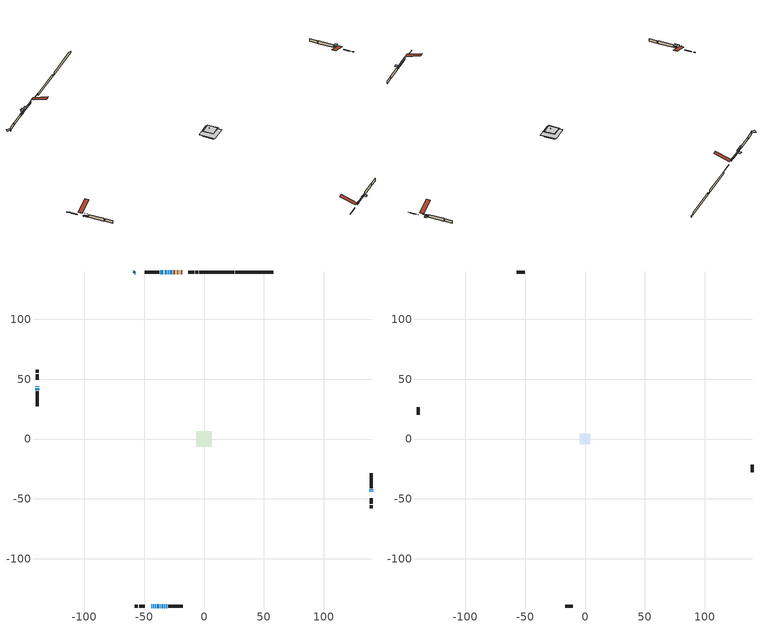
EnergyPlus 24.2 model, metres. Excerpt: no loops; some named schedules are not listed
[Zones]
conditioned space
 floor outside (Floor1 construction): -1.37,-1.37 -1.37,1.37 1.37,1.37 1.37,-1.37 z0.81
 floor adiabatic (AdiabaticFloorConstruction): -6.46,-6.46 -6.46,6.46 6.46,6.46 6.46,-6.46 z0.81
 floor foundation (Slab1 construction): -4.39,-4.39 -4.39,4.39 4.39,4.39 4.39,-4.39 z-1.54
 floor foundation (Slab1 construction 1): -4.22,-4.22 -4.22,4.22 4.22,4.22 4.22,-4.22 z-1.35
 wall outside (RimJoist1 construction): -4.8,139.49 -7.4,139.49 / -57.78,-139.49 -55.17,-139.49 / -139.49,57.78 -139.49,55.17 / 139.49,-57.78 139.49,-55.17 z0.81:1.11
 wall outside (RimJoist2 construction): -8.33,139.49 -13.14,139.49 / -54.25,-139.49 -49.43,-139.49 / -139.49,54.25 -139.49,49.43 / 139.49,-54.25 139.49,-49.43 z0.81:1.11
 wall outside (AdiabaticWallConstruction 1): -18.32,139.49 -19.6,139.49 / -20.52,139.49 -21.2,139.49 / -22.12,139.49 -22.91,139.49 / -23.83,139.49 -25.55,139.49 z0.81:2.84
 wall outside (AdiabaticWallConstruction): -44.26,-139.49 -43.72,-139.49 / -33.07,-139.49 -32.53,-139.49 z0.81:1.73; -26.48,139.49 -28.41,139.49 / -39.49,-139.49 -37.56,-139.49 z0.81:1.57; 139.49,-44.26 139.49,-43.73 z0.81:1.33; -29.34,139.49 -30.38,139.49 z0.81:1.52; -57.78,139.49 -58.52,138.75 z0.81:1.63; -42.8,-139.49 -42.16,-139.49 z0.81:1.45; -41.23,-139.49 -40.42,-139.49 / 139.49,-42.81 139.49,-42.02 / -31.61,-139.49 -30.79,-139.49 / -139.49,42.52 -139.49,40.64 z0.81:1.7; -36.63,-139.49 -36.17,-139.49 z0.81:2.03; -35.24,-139.49 -34,-139.49 z0.81:2.05; -139.49,44.26 -139.49,43.44 / -31.31,139.49 -32.94,139.49 z0.81:1.5; -33.87,139.49 -36.36,139.49 z0.81:1.83
 wall outside (Wall1 construction): -37.28,139.49 -49.58,139.49 / -29.86,-139.49 -17.56,-139.49 / -139.49,39.71 -139.49,27.41 / 139.49,-41.09 139.49,-28.8 z0.81:3.25
 wall foundation (FoundationWall1 construction): 26.23,139.49,-1.54 26.23,139.49,0.69 54.62,139.49,0.69 54.62,139.49,-0.17 57.78,139.49,-0.17 57.78,139.49,-1.54
 wall foundation (FoundationWall2 construction): -3.87,139.49,-1.35 -3.87,139.49,0.81 22.38,139.49,0.81 22.38,139.49,-0.77 25.3,139.49,-0.77 25.3,139.49,-1.35
 window (WindowConstruction 11): -44.26,-139.49 -43.72,-139.49 z0.81:1.72
 window (WindowConstruction 4): -26.48,139.49 -28.41,139.49 z0.81:1.57
 window (WindowConstruction 5): 139.49,-44.26 139.49,-43.74 z0.81:1.33
 window (WindowConstruction 6): -29.34,139.49 -30.38,139.49 z0.81:1.52
 window (WindowConstruction 7): -57.78,139.49 -58.51,138.75 z0.81:1.62
 window (WindowConstruction 8): -42.8,-139.49 -42.16,-139.49 z0.81:1.44
 window (WindowConstruction 9): -41.23,-139.49 -40.42,-139.49 z0.81:1.7
 window (WindowConstruction 10): -39.49,-139.49 -37.56,-139.49 z0.81:1.57
 window (WindowConstruction 14): -36.63,-139.49 -36.17,-139.49 z0.81:2.03
 window (WindowConstruction 12): -35.24,-139.49 -34,-139.49 z0.81:2.05
 window (WindowConstruction 15): -139.49,44.26 -139.49,43.44 z0.81:1.5
 window (WindowConstruction 16): -31.31,139.49 -32.94,139.49 z0.81:1.5
 window (WindowConstruction 13): -33.07,-139.49 -32.53,-139.49 z0.81:1.72
 window (WindowConstruction): 139.49,-42.81 139.49,-42.02 z0.81:1.7
 window (WindowConstruction 1): -33.87,139.49 -36.36,139.49 z0.81:1.82
 window (WindowConstruction 2): -31.61,-139.49 -30.79,-139.49 z0.81:1.7
 window (WindowConstruction 3): -139.49,42.51 -139.49,40.64 z0.81:1.7
 door (Door): -18.32,139.49 -19.6,139.49 z0.81:2.84
 door (Door 1): -20.52,139.49 -21.19,139.49 z0.81:2.84
 door (Door 2): -22.12,139.49 -22.9,139.49 z0.81:2.84
 door (Door 3): -23.83,139.49 -25.55,139.49 z0.81:2.84
 ceiling adiabatic (AdiabaticFloorConstruction): 6.46,-6.46 6.46,6.46 -6.46,6.46 -6.46,-6.46 z0.81
attic - vented
 floor to conditioned space (Floor2 construction Reversed): -4.08,-4.08 -4.08,4.08 4.08,4.08 4.08,-4.08 z3.25
 floor to conditioned space (Floor3 construction Reversed): -1.85,-1.85 -1.85,1.85 1.85,1.85 1.85,-1.85 z3.25
 floor to conditioned space (Floor4 construction Reversed): -4.45,-4.45 -4.45,4.45 4.45,4.45 4.45,-4.45 z3.25
 floor to conditioned space (Floor5 construction Reversed): -1.37,-1.37 -1.37,1.37 1.37,1.37 1.37,-1.37 z3.25
 wall outside (Wall2 construction): -50.51,139.49 -56.85,139.49 / -16.64,-139.49 -10.3,-139.49 / -139.49,26.48 -139.49,20.14 / 139.49,-27.87 139.49,-21.53 z0.81:3.25
 roof outside (Roof1 construction): -17.39,139.49,3.25 -17.39,126.9,7.44 -14.07,126.9,7.44 -14.07,139.49,3.25; -45.19,-139.49,3.25 -45.19,-126.9,7.44 -48.5,-126.9,7.44 -48.5,-139.49,3.25; -139.49,45.19,3.25 -126.9,45.19,7.44 -126.9,48.5,7.44 -139.49,48.5,3.25; 139.49,-45.19,3.25 126.9,-45.19,7.44 126.9,-48.5,7.44 139.49,-48.5,3.25
shading: -42.97,-139.49 -45.02,-139.49 -45.02,-140.1 -42.97,-140.1 z2.48; -29.17,139.49 -25.72,139.49 -25.72,140.1 -29.17,140.1 z2.33; 139.49,-42.22 139.49,-45.78 139.79,-45.78 139.79,-42.22 z2.85; -30.99,139.49 -28.73,139.49 -28.73,142.54 -30.99,142.54 z2.13; -58.95,138.32 -57.35,139.92 -59.5,142.08 -61.1,140.48 z2.23; -41.86,-139.49 -43.09,-139.49 -43.09,-140.1 -41.86,-140.1 z1.74; -39.66,-139.49 -41.99,-139.49 -41.99,-140.1 -39.66,-140.1 z2.46; -36.8,-139.49 -40.25,-139.49 -40.25,-140.1 -36.8,-140.1 z2.33; -33.09,-139.49 -36.15,-139.49 -36.15,-139.79 -33.09,-139.79 z2.96; -139.49,41.06 -139.49,46.64 -139.9,46.64 -139.9,41.06 z3.88; -35.68,139.49 -28.57,139.49 -28.57,140.1 -35.68,140.1 z4.24; -31.93,-139.49 -33.68,-139.49 -33.68,-142.54 -31.93,-142.54 z2.33; 139.49,-41.41 139.49,-43.42 142.54,-43.42 142.54,-41.41 z2.31; -37.88,139.49 -32.35,139.49 -32.35,139.79 -37.88,139.79 z3.35; -29.88,-139.49 -32.52,-139.49 -32.52,-139.79 -29.88,-139.79 z2.61; -139.49,40.23 -139.49,42.93 -140.1,42.93 -140.1,40.23 z2.11
[Building]
Building 1: Terrain=Suburbs
[Site:Location]
Greenwood AP_NS: Latitude {deg}=44.98; Longitude {deg}=-64.92; Time Zone {hr}=-4; Elevation {m}=28; Keep Site Location Information=Yes
[Site:GroundTemperature:Shallow]
3.62696, 1.72046, 1.56778, 2.47251, 6.10451, 9.71958, 12.8537, 14.839, 15.0077, 13.3929, 10.3388, 6.83459
[Site:WaterMainsTemperature]
Calculation Method=Schedule; Temperature Schedule=mains temperature schedule
[Material] Roughness=Rough; Thermal Absorptance=0.9
Name | Thickness {m} | Conductivity {W/m-K} | Density {kg/m3} | Specific Heat {J/kg-K} | Solar Absorptance | Visible Absorptance
asphalt or fiberglass shingles | 0.00635 | 0.162714 | 1121.4 | 1465.45 | 0.4 | 0.4
ceiling loosefill ins | 0.0846667 | 0.0480833 | 16.02 | 1046.75 | 0.7 | 0.7
ceiling stud and cavity | 0.1397 | 0.0762858 | 65.682 | 1177.47 | 0.7 | 0.7
ceiling stud and cavity 1 | 0.1397 | 0.0771763 | 65.682 | 1177.47 | 0.7 | 0.7
ceiling stud and cavity 2 | 0.1397 | 0.10883 | 65.682 | 1177.47 | 0.7 | 0.7
ceiling stud and cavity 3 | 0.1397 | 0.114815 | 65.682 | 1177.47 | 0.7 | 0.7
concrete 4.0 in. | 0.1016 | 1.803125 | 2242.8 | 837.4 | 0.7 | 0.7
concrete 8.0 in. | 0.2032 | 1.803125 | 2242.8 | 837.4 | 0.7 | 0.7
door material | 0.04445 | 0.053851 | 512.64 | 1214.23 | 0.7 | 0.7
door material 1 | 0.04445 | 0.0451087 | 512.64 | 1214.23 | 0.7 | 0.7
door material 2 | 0.04445 | 0.188738 | 512.64 | 1214.23 | 0.7 | 0.7
exterior vertical ins | 0.00162105 | 0.029427 | 32.04 | 1214.23 | 0.7 | 0.7
exterior vertical ins 1 | 0.0102641 | 0.029427 | 32.04 | 1214.23 | 0.7 | 0.7
floor covering | 0.0127 | 0.0433444 | 54.468 | 1339.84 | 0.6 | 0.6
floor rigid ins; wall rigid ins | 0.512978 | 0.029427 | 32.04 | 1214.23 | 0.7 | 0.7
floor stud and cavity | 0.1397 | 0.14824 | 92.3553 | 1139.71 | 0.7 | 0.7
floor stud and cavity 1 | 0.1397 | 1.75129 | 37.0049 | 1207.88 | 0.7 | 0.7
furniture material conditioned space 1 | 0.1524 | 0.115458 | 640.8 | 1214.23 | 0.6 | 0.6
gypsum board | 0.0127 | 0.160291 | 801 | 837.4 | 0.6 | 0.6
gypsum board 1 | 0.0127 | 0.160291 | 801 | 837.4 | 0.7 | 0.7
osb sheathing 0.5 in. | 0.0127 | 0.115458 | 512.64 | 1214.23 | 0.7 | 0.7
osb sheathing 0.75 in. | 0.01905 | 0.115458 | 512.64 | 1214.23 | 0.7 | 0.7
osb sheathing 2.0 in. | 0.0508 | 0.115458 | 512.64 | 1214.23 | 0.7 | 0.7
rim joist rigid ins | 0.103632 | 0.029427 | 32.04 | 1214.23 | 0.7 | 0.7
rim joist stud and cavity | 0.0508 | 0.0830025 | 125.044 | 1163.47 | 0.6 | 0.6
rim joist stud and cavity 1 | 0.0508 | 0.196821 | 125.044 | 1163.47 | 0.6 | 0.6
wall stud and cavity | 0.1397 | 0.109282 | 139.0536 | 1170.24 | 0.7 | 0.7
wall stud and cavity 1 | 0.0889 | 6.9971 | 50.32683 | 1063.81 | 0.6 | 0.6
wall stud and cavity 2 | 0.0889 | 0.380278 | 52.3479 | 1209.89 | 0.7 | 0.7
wall stud and cavity 3 | 0.0889 | 0.391764 | 83.0341 | 1211.67 | 0.7 | 0.7
wood siding | 0.0254 | 0.102417 | 544.68 | 1172.36 | 0.4 | 0.4
wood siding 1 | 0.00254 | 0.102417 | 544.68 | 1172.36 | 0.4 | 0.4
wood siding 2; wood siding 3; wood siding 4 | 0.0254 | 0.102417 | 544.68 | 1172.36 | 0.7 | 0.7
[WindowMaterial:SimpleGlazingSystem]
Name | U-Factor {W/m2-K} | Solar Heat Gain Coefficient
WindowMaterial | 2.13266 | 0.32
WindowMaterial 1 | 2.038402 | 0.37
WindowMaterial 10 | 2.918492 | 0.67
WindowMaterial 11 | 2.1883 | 0.3
WindowMaterial 12 | 2.08894 | 0.34
WindowMaterial 2 | 2.12868 | 0.33
WindowMaterial 3 | 2.10597 | 0.34
WindowMaterial 4 | 2.12017 | 0.33
WindowMaterial 5 | 2.73566 | 0.55
WindowMaterial 6 | 2.11619 | 0.33
WindowMaterial 7 | 2.09745 | 0.34
WindowMaterial 8 | 2.24111 | 0.28
WindowMaterial 9 | 2.75837 | 0.44
[Construction]
AdiabaticFloorConstruction: floor stud and cavity 1, floor rigid ins, osb sheathing 0.75 in., floor covering
AdiabaticWallConstruction: wood siding 3, wall rigid ins, wall stud and cavity 2, gypsum board
AdiabaticWallConstruction 1: wood siding 4, wall rigid ins, wall stud and cavity 2, gypsum board
Door: door material
Door 1: door material 1
Door 2; Door 3: door material 2
Floor1 construction: floor stud and cavity, osb sheathing 0.75 in., floor covering
Floor2 construction Reversed: gypsum board, ceiling stud and cavity
Floor3 construction Reversed: gypsum board, ceiling stud and cavity 1
Floor4 construction Reversed: gypsum board, ceiling stud and cavity 2, ceiling loosefill ins
Floor5 construction Reversed: gypsum board, ceiling stud and cavity 3, ceiling loosefill ins
FoundationWall1 construction: concrete 8.0 in.
FoundationWall2 construction: concrete 8.0 in., gypsum board 1
furniture construction conditioned space 1: furniture material conditioned space 1
PartitionWallConstruction: gypsum board, wall stud and cavity 3, gypsum board
RimJoist1 construction: wood siding 2, osb sheathing 2.0 in., rim joist stud and cavity
RimJoist2 construction: wood siding 2, rim joist rigid ins, osb sheathing 2.0 in., rim joist stud and cavity 1
Roof1 construction: asphalt or fiberglass shingles
Slab1 construction; Slab1 construction 1: concrete 4.0 in.
Wall1 construction: wood siding, osb sheathing 0.5 in., wall stud and cavity, gypsum board
Wall2 construction: wood siding 1, wall stud and cavity 1
WindowConstruction: WindowMaterial
WindowConstruction 1: WindowMaterial 1
WindowConstruction 10; WindowConstruction 4: WindowMaterial 4
WindowConstruction 11: WindowMaterial 9
WindowConstruction 12: WindowMaterial 10
WindowConstruction 13: WindowMaterial 11
WindowConstruction 14; WindowConstruction 15; WindowConstruction 16: WindowMaterial 12
WindowConstruction 2; WindowConstruction 9: WindowMaterial 2
WindowConstruction 3: WindowMaterial 3
WindowConstruction 5: WindowMaterial 5
WindowConstruction 6: WindowMaterial 6
WindowConstruction 7: WindowMaterial 7
WindowConstruction 8: WindowMaterial 8
[Zone] Multiplier=1; Part of Total Floor Area=Yes
Name | Volume {m3}
attic - vented | 113.763
conditioned space | 713.1
[Space]
Name | Zone | Volume {m3}
attic - vented 1 | attic - vented | 113.763
conditioned space 1 | conditioned space | 713.1
[ZoneInfiltration:EffectiveLeakageArea]
infil attic - vented 1: Zone or Space=attic - vented 1; Schedule=Always On Discrete; Effective Air Leakage Area {cm2}=6911.17; Stack Coefficient=0.000461336; Wind Coefficient=1.45121e-05
[ZoneMixing]
whole house fan mix: Zone or Space=attic - vented; Schedule=Always On Continuous; Design Flow Rate Calculation Method=Flow/Zone; Design Flow Rate {m3/s}=0; Source Zone or Space=conditioned space
[SurfaceProperty:ExposedFoundationPerimeter] Exposed Perimeter Calculation Method=TotalExposedPerimeter
Name | Total Exposed Perimeter {m}
Slab1 | 31.547
Slab1 1 | 29.172
[InternalMass] Zone or ZoneList=conditioned space; Space or SpaceList=conditioned space 1
Name | Construction | Surface Area {m2}
furniture mass conditioned space 1 | furniture construction conditioned space 1 | 129.148
partition wall mass | PartitionWallConstruction | 322.869
[Lights]
interior lighting: Zone or ZoneList or Space or SpaceList=conditioned space 1; Schedule=interior lighting schedule; Design Level Calculation Method=LightingLevel; Lighting Level {W}=343.2; Return Air Fraction=0; Fraction Radiant=0.6; Fraction Visible=0.2; Fraction Replaceable=1
[People]
occupants: Zone or ZoneList or Space or SpaceList=conditioned space 1; Number of People Schedule=occupants schedule; Number of People Calculation Method=People; Number of People=3; Fraction Radiant=0.314171; Sensible Heat Fraction=0.56303; Activity Level Schedule=occupants activity schedule; Carbon Dioxide Generation Rate {m3/s-W}=0; Enable ASHRAE 55 Comfort Warnings=No; Mean Radiant Temperature Calculation Type=EnclosureAveraged
[ElectricEquipment] Zone or ZoneList or Space or SpaceList=conditioned space 1; Design Level Calculation Method=EquipmentLevel
Name | Schedule | Design Level {W} | Fraction Latent | Fraction Radiant | Fraction Lost
clothes dryer | clothes dryer schedule | 140.772 | 0.015 | 0.081 | 0.85
clothes washer | clothes washer schedule | 32.1985 | 0.03 | 0.162 | 0.7
cooking range | cooking range schedule | 215.147 | 0.08 | 0.432 | 0.2
dishwasher | dishwasher schedule | 66.8632 | 0.3 | 0.18 | 0.4
fridge | fridge schedule | 72.9452 | 0 | 0.6 | 0
mech vent bath fan 0 | mech vent bath fan 0 schedule | 50.2 | 0 | 0 | 1
mech vent bath fan 1 | mech vent bath fan 1 schedule | 50.2 | 0 | 0 | 1
mech vent house fan | mech vent house fan schedule | 0.95 | 0 | 0 | 1
mech vent house fan cfis | mech vent house fan cfis schedule | 0 | 0 | 0 | 0
misc plug loads | misc plug loads schedule | 494.7 | 0.045 | 0.513 | 0.1
whole house fan | Always On Discrete | 0 | 0 | 0 | 1
[OtherEquipment] Zone or ZoneList or Space or SpaceList=conditioned space 1; Design Level Calculation Method=EquipmentLevel
Name | Fuel Type | Schedule | Design Level {W} | Fraction Latent | Fraction Radiant | Fraction Lost
clothes dryer 1 | Electricity | clothes dryer schedule | 0 | 0.015 | 0.081 | 0.85
cooking range 1 | Electricity | cooking range schedule | 0 | 0.08 | 0.432 | 0.2
general water use latent | None | general water use schedule | 62.594 | 1 | 0 | 0
general water use sensible | None | general water use schedule | -61.6891 | 0 | 0.6 | 0
mech vent house fan latent load | None | Always On Discrete | 0 | 1 | 0 | 0
mech vent house fan sensible load | None | Always On Discrete | 0 | 0 | 0 | 0
water heater energy adjustment1 | Electricity | Always On Discrete | 0.01 | 0 | 0 | 1
[ZoneInfiltration:DesignFlowRate] Zone or ZoneList or Space or SpaceList=conditioned space 1; Schedule=Always On Discrete; Design Flow Rate Calculation Method=Flow/Zone; Design Flow Rate {m3/s}=0
infil flow; natural vent flow; whole house fan flow
[Foundation:Kiva] Initial Indoor Air Temperature {C}=18; Wall Depth Below Slab {m}=0.2032; Custom Block Z Position 1 {m}=0
Name | Wall Height Above Grade {m} | Custom Block Material Name 1 | Custom Block Depth 1 {m} | Custom Block X Position 1 {m}
Foundation Kiva 1 | 0.690006 | exterior vertical ins | 2.23001 | 0.2032
Foundation Kiva 2 | 0.810006 | exterior vertical ins 1 | 2.16 | 0.2159
[Foundation:Kiva:Settings]
Soil Conductivity {W/m-K}=0.849921; Soil Density {kg/m3}=1842.3; Soil Specific Heat {J/kg-K}=418.7; Ground Solar Absorptivity=0.9; Ground Thermal Absorptivity=0.9; Ground Surface Roughness {m}=0.03; Far-Field Width {m}=40; Deep-Ground Boundary Condition=ZeroFlux; Deep-Ground Depth {m}=40; Minimum Cell Dimension {m}=0.2; Maximum Cell Growth Coefficient=3; Simulation Timestep=Timestep
[Exterior:Lights]
exterior lighting: Schedule=exterior lighting schedule; Design Level {W}=75.6
[Schedule:Constant]
Name | Hourly Value
Always On Continuous; mech vent house fan schedule; mech vent house fan cfis schedule; Always On Discrete | 1
occupants activity schedule | 117.228
fridge schedule | 0
[Schedule:Week:Daily]
interior lighting schedule Week Rule - Jan1-Jan27: interior lighting schedule day, interior lighting schedule day, interior lighting schedule day, interior lighting schedule day, interior lighting schedule day, interior lighting schedule day, interior lighting schedule day, interior lighting schedule default day, interior lighting schedule default day, interior lighting schedule default day, interior lighting schedule default day, interior lighting schedule default day
interior lighting schedule Week Rule - Jan28-Feb3: interior lighting schedule day, interior lighting schedule day, interior lighting schedule day, interior lighting schedule day, interior lighting schedule day 1, interior lighting schedule day 1, interior lighting schedule day 1, interior lighting schedule default day, interior lighting schedule default day, interior lighting schedule default day, interior lighting schedule default day, interior lighting schedule default day
interior lighting schedule Week Rule - Feb4-Feb24: interior lighting schedule day 1, interior lighting schedule day 1, interior lighting schedule day 1, interior lighting schedule day 1, interior lighting schedule day 1, interior lighting schedule day 1, interior lighting schedule day 1, interior lighting schedule default day, interior lighting schedule default day, interior lighting schedule default day, interior lighting schedule default day, interior lighting schedule default day
interior lighting schedule Week Rule - Feb25-Mar3: interior lighting schedule day 1, interior lighting schedule day 1, interior lighting schedule day 1, interior lighting schedule day 1, interior lighting schedule day 2, interior lighting schedule day 2, interior lighting schedule day 2, interior lighting schedule default day, interior lighting schedule default day, interior lighting schedule default day, interior lighting schedule default day, interior lighting schedule default day
interior lighting schedule Week Rule - Mar4-Mar31: interior lighting schedule day 2, interior lighting schedule day 2, interior lighting schedule day 2, interior lighting schedule day 2, interior lighting schedule day 2, interior lighting schedule day 2, interior lighting schedule day 2, interior lighting schedule default day, interior lighting schedule default day, interior lighting schedule default day, interior lighting schedule default day, interior lighting schedule default day
interior lighting schedule Week Rule - Apr1-Apr28: interior lighting schedule day 3, interior lighting schedule day 3, interior lighting schedule day 3, interior lighting schedule day 3, interior lighting schedule day 3, interior lighting schedule day 3, interior lighting schedule day 3, interior lighting schedule default day, interior lighting schedule default day, interior lighting schedule default day, interior lighting schedule default day, interior lighting schedule default day
interior lighting schedule Week Rule - Apr29-May5: interior lighting schedule day 3, interior lighting schedule day 3, interior lighting schedule day 4, interior lighting schedule day 4, interior lighting schedule day 4, interior lighting schedule day 4, interior lighting schedule day 4, interior lighting schedule default day, interior lighting schedule default day, interior lighting schedule default day, interior lighting schedule default day, interior lighting schedule default day
interior lighting schedule Week Rule - May6-May26: interior lighting schedule day 4, interior lighting schedule day 4, interior lighting schedule day 4, interior lighting schedule day 4, interior lighting schedule day 4, interior lighting schedule day 4, interior lighting schedule day 4, interior lighting schedule default day, interior lighting schedule default day, interior lighting schedule default day, interior lighting schedule default day, interior lighting schedule default day
interior lighting schedule Week Rule - May27-Jun2: interior lighting schedule day 4, interior lighting schedule day 4, interior lighting schedule day 4, interior lighting schedule day 4, interior lighting schedule day 4, interior lighting schedule day 5, interior lighting schedule day 5, interior lighting schedule default day, interior lighting schedule default day, interior lighting schedule default day, interior lighting schedule default day, interior lighting schedule default day
interior lighting schedule Week Rule - Jun3-Jun30: interior lighting schedule day 5, interior lighting schedule day 5, interior lighting schedule day 5, interior lighting schedule day 5, interior lighting schedule day 5, interior lighting schedule day 5, interior lighting schedule day 5, interior lighting schedule default day, interior lighting schedule default day, interior lighting schedule default day, interior lighting schedule default day, interior lighting schedule default day
interior lighting schedule Week Rule - Jul1-Jul28: interior lighting schedule day 6, interior lighting schedule day 6, interior lighting schedule day 6, interior lighting schedule day 6, interior lighting schedule day 6, interior lighting schedule day 6, interior lighting schedule day 6, interior lighting schedule default day, interior lighting schedule default day, interior lighting schedule default day, interior lighting schedule default day, interior lighting schedule default day
interior lighting schedule Week Rule - Jul29-Aug4: interior lighting schedule day 6, interior lighting schedule day 6, interior lighting schedule day 6, interior lighting schedule day 7, interior lighting schedule day 7, interior lighting schedule day 7, interior lighting schedule day 7, interior lighting schedule default day, interior lighting schedule default day, interior lighting schedule default day, interior lighting schedule default day, interior lighting schedule default day
interior lighting schedule Week Rule - Aug5-Aug25: interior lighting schedule day 7, interior lighting schedule day 7, interior lighting schedule day 7, interior lighting schedule day 7, interior lighting schedule day 7, interior lighting schedule day 7, interior lighting schedule day 7, interior lighting schedule default day, interior lighting schedule default day, interior lighting schedule default day, interior lighting schedule default day, interior lighting schedule default day
interior lighting schedule Week Rule - Aug26-Sep1: interior lighting schedule day 7, interior lighting schedule day 7, interior lighting schedule day 7, interior lighting schedule day 7, interior lighting schedule day 7, interior lighting schedule day 7, interior lighting schedule day 8, interior lighting schedule default day, interior lighting schedule default day, interior lighting schedule default day, interior lighting schedule default day, interior lighting schedule default day
interior lighting schedule Week Rule - Sep2-Sep29: interior lighting schedule day 8, interior lighting schedule day 8, interior lighting schedule day 8, interior lighting schedule day 8, interior lighting schedule day 8, interior lighting schedule day 8, interior lighting schedule day 8, interior lighting schedule default day, interior lighting schedule default day, interior lighting schedule default day, interior lighting schedule default day, interior lighting schedule default day
interior lighting schedule Week Rule - Sep30-Oct6: interior lighting schedule day 8, interior lighting schedule day 9, interior lighting schedule day 9, interior lighting schedule day 9, interior lighting schedule day 9, interior lighting schedule day 9, interior lighting schedule day 9, interior lighting schedule default day, interior lighting schedule default day, interior lighting schedule default day, interior lighting schedule default day, interior lighting schedule default day
interior lighting schedule Week Rule - Oct7-Oct27: interior lighting schedule day 9, interior lighting schedule day 9, interior lighting schedule day 9, interior lighting schedule day 9, interior lighting schedule day 9, interior lighting schedule day 9, interior lighting schedule day 9, interior lighting schedule default day, interior lighting schedule default day, interior lighting schedule default day, interior lighting schedule default day, interior lighting schedule default day
interior lighting schedule Week Rule - Oct28-Nov3: interior lighting schedule day 9, interior lighting schedule day 9, interior lighting schedule day 9, interior lighting schedule day 9, interior lighting schedule day 10, interior lighting schedule day 10, interior lighting schedule day 10, interior lighting schedule default day, interior lighting schedule default day, interior lighting schedule default day, interior lighting schedule default day, interior lighting schedule default day
interior lighting schedule Week Rule - Nov4-Nov24: interior lighting schedule day 10, interior lighting schedule day 10, interior lighting schedule day 10, interior lighting schedule day 10, interior lighting schedule day 10, interior lighting schedule day 10, interior lighting schedule day 10, interior lighting schedule default day, interior lighting schedule default day, interior lighting schedule default day, interior lighting schedule default day, interior lighting schedule default day
interior lighting schedule Week Rule - Nov25-Dec1: interior lighting schedule day 10, interior lighting schedule day 10, interior lighting schedule day 10, interior lighting schedule day 10, interior lighting schedule day 10, interior lighting schedule day 10, interior lighting schedule day 11, interior lighting schedule default day, interior lighting schedule default day, interior lighting schedule default day, interior lighting schedule default day, interior lighting schedule default day
interior lighting schedule Week Rule - Dec2-Dec31: interior lighting schedule day 11, interior lighting schedule day 11, interior lighting schedule day 11, interior lighting schedule day 11, interior lighting schedule day 11, interior lighting schedule day 11, interior lighting schedule day 11, interior lighting schedule default day, interior lighting schedule default day, interior lighting schedule default day, interior lighting schedule default day, interior lighting schedule default day
occupants schedule Week Rule - Jan1-Dec31: occupants schedule day, occupants schedule day, occupants schedule day, occupants schedule day, occupants schedule day, occupants schedule day, occupants schedule day, occupants schedule default day, occupants schedule default day, occupants schedule default day, occupants schedule default day, occupants schedule default day
clothes dryer schedule Week Rule - Jan1-Dec31: clothes dryer schedule day, clothes dryer schedule day, clothes dryer schedule day, clothes dryer schedule day, clothes dryer schedule day, clothes dryer schedule day, clothes dryer schedule day, clothes dryer schedule default day, clothes dryer schedule default day, clothes dryer schedule default day, clothes dryer schedule default day, clothes dryer schedule default day
clothes washer schedule Week Rule - Jan1-Dec31: clothes washer schedule day, clothes washer schedule day, clothes washer schedule day, clothes washer schedule day, clothes washer schedule day, clothes washer schedule day, clothes washer schedule day, clothes washer schedule default day, clothes washer schedule default day, clothes washer schedule default day, clothes washer schedule default day, clothes washer schedule default day
cooking range schedule Week Rule - Jan1-Dec31: cooking range schedule day, cooking range schedule day, cooking range schedule day, cooking range schedule day, cooking range schedule day, cooking range schedule day, cooking range schedule day, cooking range schedule default day, cooking range schedule default day, cooking range schedule default day, cooking range schedule default day, cooking range schedule default day
dishwasher schedule Week Rule - Jan1-Dec31: dishwasher schedule day, dishwasher schedule day, dishwasher schedule day, dishwasher schedule day, dishwasher schedule day, dishwasher schedule day, dishwasher schedule day, dishwasher schedule default day, dishwasher schedule default day, dishwasher schedule default day, dishwasher schedule default day, dishwasher schedule default day
mech vent bath fan 0 schedule Week Rule - Jan1-Dec31: mech vent bath fan 0 schedule day, mech vent bath fan 0 schedule day, mech vent bath fan 0 schedule day, mech vent bath fan 0 schedule day, mech vent bath fan 0 schedule day, mech vent bath fan 0 schedule day, mech vent bath fan 0 schedule day, mech vent bath fan 0 schedule default day, mech vent bath fan 0 schedule default day, mech vent bath fan 0 schedule default day, mech vent bath fan 0 schedule default day, mech vent bath fan 0 schedule default day
mech vent bath fan 1 schedule Week Rule - Jan1-Dec31: mech vent bath fan 1 schedule day, mech vent bath fan 1 schedule day, mech vent bath fan 1 schedule day, mech vent bath fan 1 schedule day, mech vent bath fan 1 schedule day, mech vent bath fan 1 schedule day, mech vent bath fan 1 schedule day, mech vent bath fan 1 schedule default day, mech vent bath fan 1 schedule default day, mech vent bath fan 1 schedule default day, mech vent bath fan 1 schedule default day, mech vent bath fan 1 schedule default day
misc plug loads schedule Week Rule - Jan1-Dec31: misc plug loads schedule day, misc plug loads schedule day, misc plug loads schedule day, misc plug loads schedule day, misc plug loads schedule day, misc plug loads schedule day, misc plug loads schedule day, misc plug loads schedule default day, misc plug loads schedule default day, misc plug loads schedule default day, misc plug loads schedule default day, misc plug loads schedule default day
general water use schedule Week Rule - Jan1-Dec31: general water use schedule day, general water use schedule day, general water use schedule day, general water use schedule day, general water use schedule day, general water use schedule day, general water use schedule day, general water use schedule default day, general water use schedule default day, general water use schedule default day, general water use schedule default day, general water use schedule default day
exterior lighting schedule Week Rule - Jan1-Jan27: exterior lighting schedule day, exterior lighting schedule day, exterior lighting schedule day, exterior lighting schedule day, exterior lighting schedule day, exterior lighting schedule day, exterior lighting schedule day, exterior lighting schedule default day, exterior lighting schedule default day, exterior lighting schedule default day, exterior lighting schedule default day, exterior lighting schedule default day
exterior lighting schedule Week Rule - Jan28-Feb3: exterior lighting schedule day, exterior lighting schedule day, exterior lighting schedule day, exterior lighting schedule day, exterior lighting schedule day 1, exterior lighting schedule day 1, exterior lighting schedule day 1, exterior lighting schedule default day, exterior lighting schedule default day, exterior lighting schedule default day, exterior lighting schedule default day, exterior lighting schedule default day
exterior lighting schedule Week Rule - Feb4-Feb24: exterior lighting schedule day 1, exterior lighting schedule day 1, exterior lighting schedule day 1, exterior lighting schedule day 1, exterior lighting schedule day 1, exterior lighting schedule day 1, exterior lighting schedule day 1, exterior lighting schedule default day, exterior lighting schedule default day, exterior lighting schedule default day, exterior lighting schedule default day, exterior lighting schedule default day
exterior lighting schedule Week Rule - Feb25-Mar3: exterior lighting schedule day 1, exterior lighting schedule day 1, exterior lighting schedule day 1, exterior lighting schedule day 1, exterior lighting schedule day 2, exterior lighting schedule day 2, exterior lighting schedule day 2, exterior lighting schedule default day, exterior lighting schedule default day, exterior lighting schedule default day, exterior lighting schedule default day, exterior lighting schedule default day
exterior lighting schedule Week Rule - Mar4-Mar31: exterior lighting schedule day 2, exterior lighting schedule day 2, exterior lighting schedule day 2, exterior lighting schedule day 2, exterior lighting schedule day 2, exterior lighting schedule day 2, exterior lighting schedule day 2, exterior lighting schedule default day, exterior lighting schedule default day, exterior lighting schedule default day, exterior lighting schedule default day, exterior lighting schedule default day
exterior lighting schedule Week Rule - Apr1-Apr28: exterior lighting schedule day 3, exterior lighting schedule day 3, exterior lighting schedule day 3, exterior lighting schedule day 3, exterior lighting schedule day 3, exterior lighting schedule day 3, exterior lighting schedule day 3, exterior lighting schedule default day, exterior lighting schedule default day, exterior lighting schedule default day, exterior lighting schedule default day, exterior lighting schedule default day
exterior lighting schedule Week Rule - Apr29-May5: exterior lighting schedule day 3, exterior lighting schedule day 3, exterior lighting schedule day 4, exterior lighting schedule day 4, exterior lighting schedule day 4, exterior lighting schedule day 4, exterior lighting schedule day 4, exterior lighting schedule default day, exterior lighting schedule default day, exterior lighting schedule default day, exterior lighting schedule default day, exterior lighting schedule default day
[Schedule:Year]
interior lighting schedule: interior lighting schedule Week Rule - Jan1-Jan27, 1, 1, 1, 27, interior lighting schedule Week Rule - Jan28-Feb3, 1, 28, 2, 3, interior lighting schedule Week Rule - Feb4-Feb24, 2, 4, 2, 24, interior lighting schedule Week Rule - Feb25-Mar3, 2, 25, 3, 3, interior lighting schedule Week Rule - Mar4-Mar31, 3, 4, 3, 31, interior lighting schedule Week Rule - Apr1-Apr28, 4, 1, 4, 28, interior lighting schedule Week Rule - Apr29-May5, 4, 29, 5, 5, interior lighting schedule Week Rule - May6-May26, 5, 6, 5, 26, interior lighting schedule Week Rule - May27-Jun2, 5, 27, 6, 2, interior lighting schedule Week Rule - Jun3-Jun30, 6, 3, 6, 30, interior lighting schedule Week Rule - Jul1-Jul28, 7, 1, 7, 28, interior lighting schedule Week Rule - Jul29-Aug4, 7, 29, 8, 4, interior lighting schedule Week Rule - Aug5-Aug25, 8, 5, 8, 25, interior lighting schedule Week Rule - Aug26-Sep1, 8, 26, 9, 1, interior lighting schedule Week Rule - Sep2-Sep29, 9, 2, 9, 29, interior lighting schedule Week Rule - Sep30-Oct6, 9, 30, 10, 6, interior lighting schedule Week Rule - Oct7-Oct27, 10, 7, 10, 27, interior lighting schedule Week Rule - Oct28-Nov3, 10, 28, 11, 3, interior lighting schedule Week Rule - Nov4-Nov24, 11, 4, 11, 24, interior lighting schedule Week Rule - Nov25-Dec1, 11, 25, 12, 1, interior lighting schedule Week Rule - Dec2-Dec31, 12, 2, 12, 31
occupants schedule: occupants schedule Week Rule - Jan1-Dec31, 1, 1, 12, 31
clothes dryer schedule: clothes dryer schedule Week Rule - Jan1-Dec31, 1, 1, 12, 31
clothes washer schedule: clothes washer schedule Week Rule - Jan1-Dec31, 1, 1, 12, 31
cooking range schedule: cooking range schedule Week Rule - Jan1-Dec31, 1, 1, 12, 31
dishwasher schedule: dishwasher schedule Week Rule - Jan1-Dec31, 1, 1, 12, 31
mech vent bath fan 0 schedule: mech vent bath fan 0 schedule Week Rule - Jan1-Dec31, 1, 1, 12, 31
mech vent bath fan 1 schedule: mech vent bath fan 1 schedule Week Rule - Jan1-Dec31, 1, 1, 12, 31
misc plug loads schedule: misc plug loads schedule Week Rule - Jan1-Dec31, 1, 1, 12, 31
general water use schedule: general water use schedule Week Rule - Jan1-Dec31, 1, 1, 12, 31
exterior lighting schedule: exterior lighting schedule Week Rule - Jan1-Jan27, 1, 1, 1, 27, exterior lighting schedule Week Rule - Jan28-Feb3, 1, 28, 2, 3, exterior lighting schedule Week Rule - Feb4-Feb24, 2, 4, 2, 24, exterior lighting schedule Week Rule - Feb25-Mar3, 2, 25, 3, 3, exterior lighting schedule Week Rule - Mar4-Mar31, 3, 4, 3, 31, exterior lighting schedule Week Rule - Apr1-Apr28, 4, 1, 4, 28, exterior lighting schedule Week Rule - Apr29-May5, 4, 29, 5, 5, exterior lighting schedule Week Rule - May6-May26, 5, 6, 5, 26, exterior lighting schedule Week Rule - May27-Jun2, 5, 27, 6, 2, exterior lighting schedule Week Rule - Jun3-Jun30, 6, 3, 6, 30, exterior lighting schedule Week Rule - Jul1-Jul28, 7, 1, 7, 28, exterior lighting schedule Week Rule - Jul29-Aug4, 7, 29, 8, 4, exterior lighting schedule Week Rule - Aug5-Aug25, 8, 5, 8, 25, exterior lighting schedule Week Rule - Aug26-Sep1, 8, 26, 9, 1, exterior lighting schedule Week Rule - Sep2-Sep29, 9, 2, 9, 29, exterior lighting schedule Week Rule - Sep30-Oct6, 9, 30, 10, 6, exterior lighting schedule Week Rule - Oct7-Oct27, 10, 7, 10, 27, exterior lighting schedule Week Rule - Oct28-Nov3, 10, 28, 11, 3, exterior lighting schedule Week Rule - Nov4-Nov24, 11, 4, 11, 24, exterior lighting schedule Week Rule - Nov25-Dec1, 11, 25, 12, 1, exterior lighting schedule Week Rule - Dec2-Dec31, 12, 2, 12, 31
[Schedule:Compact]
mains temperature schedule: Through: 01/01, For: AllDays, Until: 24:00, 7.74778, Through: 01/02, For: AllDays, Until: 24:00, 7.68278, Through: 01/03, For: AllDays, Until: 24:00, 7.61944, Through: 01/04, For: AllDays, Until: 24:00, 7.55667, Through: 01/05, For: AllDays, Until: 24:00, 7.495, Through: 01/06, For: AllDays, Until: 24:00, 7.435, Through: 01/07, For: AllDays, Until: 24:00, 7.37556, Through: 01/08, For: AllDays, Until: 24:00, 7.31778, Through: 01/09, For: AllDays, Until: 24:00, 7.26111, Through: 01/10, For: AllDays, Until: 24:00, 7.20556, Through: 01/11, For: AllDays, Until: 24:00, 7.15111, Through: 01/12, For: AllDays, Until: 24:00, 7.09833, Through: 01/13, For: AllDays, Until: 24:00, 7.04667, Through: 01/14, For: AllDays, Until: 24:00, 6.99667, Through: 01/15, For: AllDays, Until: 24:00, 6.94722, Through: 01/16, For: AllDays, Until: 24:00, 6.9, Through: 01/17, For: AllDays, Until: 24:00, 6.85333, Through: 01/18, For: AllDays, Until: 24:00, 6.80833, Through: 01/19, For: AllDays, Until: 24:00, 6.765, Through: 01/20, For: AllDays, Until: 24:00, 6.72278, Through: 01/21, For: AllDays, Until: 24:00, 6.68167, Through: 01/22, For: AllDays, Until: 24:00, 6.64278, Through: 01/23, For: AllDays, Until: 24:00, 6.60444, Through: 01/24, For: AllDays, Until: 24:00, 6.56778, Through: 01/25, For: AllDays, Until: 24:00, 6.53278, Through: 01/26, For: AllDays, Until: 24:00, 6.49944, Through: 01/27, For: AllDays, Until: 24:00, 6.46722, Through: 01/28, For: AllDays, Until: 24:00, 6.43667, Through: 01/29, For: AllDays, Until: 24:00, 6.40722, Through: 01/30, For: AllDays, Until: 24:00, 6.37944, Through: 01/31, For: AllDays, Until: 24:00, 6.35333, Through: 02/01, For: AllDays, Until: 24:00, 6.32889, Through: 02/02, For: AllDays, Until: 24:00, 6.30556, Through: 02/03, For: AllDays, Until: 24:00, 6.28389, Through: 02/04, For: AllDays, Until: 24:00, 6.26389, Through: 02/05, For: AllDays, Until: 24:00, 6.24556, Through: 02/06, For: AllDays, Until: 24:00, 6.22833, Through: 02/07, For: AllDays, Until: 24:00, 6.21278, Through: 02/08, For: AllDays, Until: 24:00, 6.19889, Through: 02/09, For: AllDays, Until: 24:00, 6.18667, Through: 02/10, For: AllDays, Until: 24:00, 6.17611, Through: 02/11, For: AllDays, Until: 24:00, 6.16667, Through: 02/12, For: AllDays, Until: 24:00, 6.15889, Through: 02/13, For: AllDays, Until: 24:00, 6.15278, Through: 02/14, For: AllDays, Until: 24:00, 6.14833, Through: 02/15, For: AllDays, Until: 24:00, 6.14556, Through: 02/16, For: AllDays, Until: 24:00, 6.14389, Through: 02/17, For: AllDays, Until: 24:00, 6.14444, Through: 02/18, For: AllDays, Until: 24:00, 6.14611, Through: 02/19, For: AllDays, Until: 24:00, 6.14944, Through: 02/20, For: AllDays, Until: 24:00, 6.15444, Through: 02/21, For: AllDays, Until: 24:00, 6.16056, Through: 02/22, For: AllDays, Until: 24:00, 6.16889, Through: 02/23, For: AllDays, Until: 24:00, 6.17833, Through: 02/24, For: AllDays, Until: 24:00, 6.18944, Through: 02/25, For: AllDays, Until: 24:00, 6.20222, Through: 02/26, For: AllDays, Until: 24:00, 6.21667, Through: 02/27, For: AllDays, Until: 24:00, 6.23222, Through: 02/28, For: AllDays, Until: 24:00, 6.25, Through: 03/01, For: AllDays, Until: 24:00, 6.26889, Through: 03/02, For: AllDays, Until: 24:00, 6.28889, Through: 03/03, For: AllDays, Until: 24:00, 6.31111, Through: 03/04, For: AllDays, Until: 24:00, 6.33444, Through: 03/05, For: AllDays, Until: 24:00, 6.35944, Through: 03/06, For: AllDays, Until: 24:00, 6.38611, Through: 03/07, For: AllDays, Until: 24:00, 6.41444, Through: 03/08, For: AllDays, Until: 24:00, 6.44389, Through: 03/09, For: AllDays, Until: 24:00, 6.475, Through: 03/10, For: AllDays, Until: 24:00, 6.50722, Through: 03/11, For: AllDays, Until: 24:00, 6.54111, Through: 03/12, For: AllDays, Until: 24:00, 6.57667, Through: 03/13, For: AllDays, Until: 24:00, 6.61333, Through: 03/14, For: AllDays, Until: 24:00, 6.65167, Through: 03/15, For: AllDays, Until: 24:00, 6.69167, Through: 03/16, For: AllDays, Until: 24:00, 6.73278, Through: 03/17, For: AllDays, Until: 24:00, 6.77556, Through: 03/18, For: AllDays, Until: 24:00, 6.81944, Through: 03/19, For: AllDays, Until: 24:00, 6.86444, Through: 03/20, For: AllDays, Until: 24:00, 6.91111, Through: 03/21, For: AllDays, Until: 24:00, 6.95889, Through: 03/22, For: AllDays, Until: 24:00, 7.00833, Through: 03/23, For: AllDays, Until: 24:00, 7.05889, Through: 03/24, For: AllDays, Until: 24:00, 7.11111, Through: 03/25, For: AllDays, Until: 24:00, 7.16444, Through: 03/26, For: AllDays, Until: 24:00, 7.21889, Through: 03/27, For: AllDays, Until: 24:00, 7.27444, Through: 03/28, For: AllDays, Until: 24:00, 7.33167, Through: 03/29, For: AllDays, Until: 24:00, 7.39, Through: 03/30, For: AllDays, Until: 24:00, 7.44944, Through: 03/31, For: AllDays, Until: 24:00, 7.51, Through: 04/01, For: AllDays, Until: 24:00, 7.57167, Through: 04/02, For: AllDays, Until: 24:00, 7.63444, Through: 04/03, For: AllDays, Until: 24:00, 7.69833, Through: 04/04, For: AllDays, Until: 24:00, 7.76389, Through: 04/05, For: AllDays, Until: 24:00, 7.83, Through: 04/06, For: AllDays, Until: 24:00, 7.89722, Through: 04/07, For: AllDays, Until: 24:00, 7.96556, Through: 04/08, For: AllDays, Until: 24:00, 8.035, Through: 04/09, For: AllDays, Until: 24:00, 8.10556, Through: 04/10, For: AllDays, Until: 24:00, 8.17722, Through: 04/11, For: AllDays, Until: 24:00, 8.24944, Through: 04/12, For: AllDays, Until: 24:00, 8.32278, Through: 04/13, For: AllDays, Until: 24:00, 8.39722, Through: 04/14, For: AllDays, Until: 24:00, 8.47222, Through: 04/15, For: AllDays, Until: 24:00, 8.54833, Through: 04/16, For: AllDays, Until: 24:00, 8.62556, Through: 04/17, For: AllDays, Until: 24:00, 8.70333, Through: 04/18, For: AllDays, Until: 24:00, 8.78167, Through: 04/19, For: AllDays, Until: 24:00, 8.86111, Through: 04/20, For: AllDays, Until: 24:00, 8.94111, Through: 04/21, For: AllDays, Until: 24:00, 9.02222, Through: 04/22, For: AllDays, Until: 24:00, 9.10389, Through: 04/23, For: AllDays, Until: 24:00, 9.18611, Through: 04/24, For: AllDays, Until: 24:00, 9.26889, Through: 04/25, For: AllDays, Until: 24:00, 9.35278, Through: 04/26, For: AllDays, Until: 24:00, 9.43667, Through: 04/27, For: AllDays, Until: 24:00, 9.52167, Through: 04/28, For: AllDays, Until: 24:00, 9.60722, Through: 04/29, For: AllDays, Until: 24:00, 9.69333, Through: 04/30, For: AllDays, Until: 24:00, 9.77944, Through: 05/01, For: AllDays, Until: 24:00, 9.86667, Through: 05/02, For: AllDays, Until: 24:00, 9.95389, Through: 05/03, For: AllDays, Until: 24:00, 10.0417, Through: 05/04, For: AllDays, Until: 24:00, 10.13, Through: 05/05, For: AllDays, Until: 24:00, 10.2189, Through: 05/06, For: AllDays, Until: 24:00, 10.3078, Through: 05/07, For: AllDays, Until: 24:00, 10.3972, Through: 05/08, For: AllDays, Until: 24:00, 10.4872, Through: 05/09, For: AllDays, Until: 24:00, 10.5772, Through: 05/10, For: AllDays, Until: 24:00, 10.6678, Through: 05/11, For: AllDays, Until: 24:00, 10.7578, Through: 05/12, For: AllDays, Until: 24:00, 10.8489, Through: 05/13, For: AllDays, Until: 24:00, 10.9394, Through: 05/14, For: AllDays, Until: 24:00, 11.0306, Through: 05/15, For: AllDays, Until: 24:00, 11.1217, Through: 05/16, For: AllDays, Until: 24:00, 11.2133, Through: 05/17, For: AllDays, Until: 24:00, 11.3044, Through: 05/18, For: AllDays, Until: 24:00, 11.3961, Through: 05/19, For: AllDays, Until: 24:00, 11.4872, Through: 05/20, For: AllDays, Until: 24:00, 11.5789, Through: 05/21, For: AllDays, Until: 24:00, 11.67, Through: 05/22, For: AllDays, Until: 24:00, 11.7617, Through: 05/23, For: AllDays, Until: 24:00, 11.8528, Through: 05/24, For: AllDays, Until: 24:00, 11.9439, Through: 05/25, For: AllDays, Until: 24:00, 12.0344, Through: 05/26, For: AllDays, Until: 24:00, 12.1256, Through: 05/27, For: AllDays, Until: 24:00, 12.2161, Through: 05/28, For: AllDays, Until: 24:00, 12.3067, Through: 05/29, For: AllDays, Until: 24:00, 12.3967, Through: 05/30, For: AllDays, Until: 24:00, 12.4861, Through: 05/31, For: AllDays, Until: 24:00, 12.5761, Through: 06/01, For: AllDays, Until: 24:00, 12.665, Through: 06/02, For: AllDays, Until: 24:00, 12.7539, Through: 06/03, For: AllDays, Until: 24:00, 12.8422, Through: 06/04, For: AllDays, Until: 24:00, 12.9306, Through: 06/05, For: AllDays, Until: 24:00, 13.0178, Through: 06/06, For: AllDays, Until: 24:00, 13.105, Through: 06/07, For: AllDays, Until: 24:00, 13.1917, Through: 06/08, For: AllDays, Until: 24:00, 13.2778, Through: 06/09, For: AllDays, Until: 24:00, 13.3633, Through: 06/10, For: AllDays, Until: 24:00, 13.4483, Through: 06/11, For: AllDays, Until: 24:00, 13.5328, Through: 06/12, For: AllDays, Until: 24:00, 13.6167, Through: 06/13, For: AllDays, Until: 24:00, 13.7, Through: 06/14, For: AllDays, Until: 24:00, 13.7822, Through: 06/15, For: AllDays, Until: 24:00, 13.8644, Through: 06/16, For: AllDays, Until: 24:00, 13.9456, Through: 06/17, For: AllDays, Until: 24:00, 14.0256, Through: 06/18, For: AllDays, Until: 24:00, 14.1056, Through: 06/19, For: AllDays, Until: 24:00, 14.1844, Through: 06/20, For: AllDays, Until: 24:00, 14.2622, Through: 06/21, For: AllDays, Until: 24:00, 14.3394, Through: 06/22, For: AllDays, Until: 24:00, 14.4161, Through: 06/23, For: AllDays, Until: 24:00, 14.4911, Through: 06/24, For: AllDays, Until: 24:00, 14.5661, Through: 06/25, For: AllDays, Until: 24:00, 14.6394, Through: 06/26, For: AllDays, Until: 24:00, 14.7122, Through: 06/27, For: AllDays, Until: 24:00, 14.7839, Through: 06/28, For: AllDays, Until: 24:00, 14.855, Through: 06/29, For: AllDays, Until: 24:00, 14.9244, Through: 06/30, For: AllDays, Until: 24:00, 14.9933, Through: 07/01, For: AllDays, Until: 24:00, 15.0611, Through: 07/02, For: AllDays, Until: 24:00, 15.1272, Through: 07/03, For: AllDays, Until: 24:00, 15.1928, Through: 07/04, For: AllDays, Until: 24:00, 15.2572, Through: 07/05, For: AllDays, Until: 24:00, 15.3206, Through: 07/06, For: AllDays, Until: 24:00, 15.3828, Through: 07/07, For: AllDays, Until: 24:00, 15.4439, Through: 07/08, For: AllDays, Until: 24:00, 15.5039, Through: 07/09, For: AllDays, Until: 24:00, 15.5622, Through: 07/10, For: AllDays, Until: 24:00, 15.6194, Through: 07/11, For: AllDays, Until: 24:00, 15.6756, Through: 07/12, For: AllDays, Until: 24:00, 15.7306, Through: 07/13, For: AllDays, Until: 24:00, 15.7844, Through: 07/14, For: AllDays, Until: 24:00, 15.8367, Through: 07/15, For: AllDays, Until: 24:00, 15.8878, Through: 07/16, For: AllDays, Until: 24:00, 15.9372, Through: 07/17, For: AllDays, Until: 24:00, 15.9861, Through: 07/18, For: AllDays, Until: 24:00, 16.0328, Through: 07/19, For: AllDays, Until: 24:00, 16.0789, Through: 07/20, For: AllDays, Until: 24:00, 16.1228, Through: 07/21, For: AllDays, Until: 24:00, 16.1661, Through: 07/22, For: AllDays, Until: 24:00, 16.2078, Through: 07/23, For: AllDays, Until: 24:00, 16.2478, Through: 07/24, For: AllDays, Until: 24:00, 16.2867, Through: 07/25, For: AllDays, Until: 24:00, 16.3239, Through: 07/26, For: AllDays, Until: 24:00, 16.3594, Through: 07/27, For: AllDays, Until: 24:00, 16.3939, Through: 07/28, For: AllDays, Until: 24:00, 16.4272, Through: 07/29, For: AllDays, Until: 24:00, 16.4583, Through: 07/30, For: AllDays, Until: 24:00, 16.4883, Through: 07/31, For: AllDays, Until: 24:00, 16.5172, Through: 08/01, For: AllDays, Until: 24:00, 16.5439, Through: 08/02, For: AllDays, Until: 24:00, 16.5694, Through: 08/03, For: AllDays, Until: 24:00, 16.5933, Through: 08/04, For: AllDays, Until: 24:00, 16.6161, Through: 08/05, For: AllDays, Until: 24:00, 16.6372, Through: 08/06, For: AllDays, Until: 24:00, 16.6567, Through: 08/07, For: AllDays, Until: 24:00, 16.6744, Through: 08/08, For: AllDays, Until: 24:00, 16.6906, Through: 08/09, For: AllDays, Until: 24:00, 16.7056, Through: 08/10, For: AllDays, Until: 24:00, 16.7189, Through: 08/11, For: AllDays, Until: 24:00, 16.7306, Through: 08/12, For: AllDays, Until: 24:00, 16.7406, Through: 08/13, For: AllDays, Until: 24:00, 16.7489, Through: 08/14, For: AllDays, Until: 24:00, 16.7561, Through: 08/15, For: AllDays, Until: 24:00, 16.7611, Through: 08/16, For: AllDays, Until: 24:00, 16.765, Through: 08/17, For: AllDays, Until: 24:00, 16.7672, Through: 08/18, For: AllDays, Until: 24:00, 16.7683, Through: 08/19, For: AllDays, Until: 24:00, 16.7672, Through: 08/20, For: AllDays, Until: 24:00, 16.765, Through: 08/21, For: AllDays, Until: 24:00, 16.7606, Through: 08/22, For: AllDays, Until: 24:00, 16.755, Through: 08/23, For: AllDays, Until: 24:00, 16.7478, Through: 08/24, For: AllDays, Until: 24:00, 16.7394, Through: 08/25, For: AllDays, Until: 24:00, 16.7289, Through: 08/26, For: AllDays, Until: 24:00, 16.7172, Through: 08/27, For: AllDays, Until: 24:00, 16.7033, Through: 08/28, For: AllDays, Until: 24:00, 16.6883, Through: 08/29, For: AllDays, Until: 24:00, 16.6722, Through: 08/30, For: AllDays, Until: 24:00, 16.6539, Through: 08/31, For: AllDays, Until: 24:00, 16.6344, Through: 09/01, For: AllDays, Until: 24:00, 16.6133, Through: 09/02, For: AllDays, Until: 24:00, 16.5906, Through: 09/03, For: AllDays, Until: 24:00, 16.5661, Through: 09/04, For: AllDays, Until: 24:00, 16.5406, Through: 09/05, For: AllDays, Until: 24:00, 16.5133, Through: 09/06, For: AllDays, Until: 24:00, 16.485, Through: 09/07, For: AllDays, Until: 24:00, 16.4544, Through: 09/08, For: AllDays, Until: 24:00, 16.4228, Through: 09/09, For: AllDays, Until: 24:00, 16.3894, Through: 09/10, For: AllDays, Until: 24:00, 16.355, Through: 09/11, For: AllDays, Until: 24:00, 16.3189, Through: 09/12, For: AllDays, Until: 24:00, 16.2817, Through: 09/13, For: AllDays, Until: 24:00, 16.2428, Through: 09/14, For: AllDays, Until: 24:00, 16.2022, Through: 09/15, For: AllDays, Until: 24:00, 16.1606, Through: 09/16, For: AllDays, Until: 24:00, 16.1172, Through: 09/17, For: AllDays, Until: 24:00, 16.0728, Through: 09/18, For: AllDays, Until: 24:00, 16.0267, Through: 09/19, For: AllDays, Until: 24:00, 15.9794, Through: 09/20, For: AllDays, Until: 24:00, 15.9311, Through: 09/21, For: AllDays, Until: 24:00, 15.8811, Through: 09/22, For: AllDays, Until: 24:00, 15.83, Through: 09/23, For: AllDays, Until: 24:00, 15.7772, Through: 09/24, For: AllDays, Until: 24:00, 15.7233, Through: 09/25, For: AllDays, Until: 24:00, 15.6683, Through: 09/26, For: AllDays, Until: 24:00, 15.6122, Through: 09/27, For: AllDays, Until: 24:00, 15.5544, Through: 09/28, For: AllDays, Until: 24:00, 15.4961, Through: 09/29, For: AllDays, Until: 24:00, 15.4361, Through: 09/30, For: AllDays, Until: 24:00, 15.375, Through: 10/01, For: AllDays, Until: 24:00, 15.3128, Through: 10/02, For: AllDays, Until: 24:00, 15.2489, Through: 10/03, For: AllDays, Until: 24:00, 15.1844, Through: 10/04, For: AllDays, Until: 24:00, 15.1189, Through: 10/05, For: AllDays, Until: 24:00, 15.0522, Through: 10/06, For: AllDays, Until: 24:00, 14.9844, Through: 10/07, For: AllDays, Until: 24:00, 14.9156, Through: 10/08, For: AllDays, Until: 24:00, 14.8456, Through: 10/09, For: AllDays, Until: 24:00, 14.775, Through: 10/10, For: AllDays, Until: 24:00, 14.7028, Through: 10/11, For: AllDays, Until: 24:00, 14.63, Through: 10/12, For: AllDays, Until: 24:00, 14.5561, Through: 10/13, For: AllDays, Until: 24:00, 14.4817, Through: 10/14, For: AllDays, Until: 24:00, 14.4061, Through: 10/15, For: AllDays, Until: 24:00, 14.3294, Through: 10/16, For: AllDays, Until: 24:00, 14.2522, Through: 10/17, For: AllDays, Until: 24:00, 14.1739, Through: 10/18, For: AllDays, Until: 24:00, 14.095, Through: 10/19, For: AllDays, Until: 24:00, 14.0156, Through: 10/20, For: AllDays, Until: 24:00, 13.935, Through: 10/21, For: AllDays, Until: 24:00, 13.8539, Through: 10/22, For: AllDays, Until: 24:00, 13.7717, Through: 10/23, For: AllDays, Until: 24:00, 13.6894, Through: 10/24, For: AllDays, Until: 24:00, 13.6061, Through: 10/25, For: AllDays, Until: 24:00, 13.5222, Through: 10/26, For: AllDays, Until: 24:00, 13.4372, Through: 10/27, For: AllDays, Until: 24:00, 13.3522, Through: 10/28, For: AllDays, Until: 24:00, 13.2667, Through: 10/29, For: AllDays, Until: 24:00, 13.1806, Through: 10/30, For: AllDays, Until: 24:00, 13.0939, Through: 10/31, For: AllDays, Until: 24:00, 13.0067, Through: 11/01, For: AllDays, Until: 24:00, 12.9189, Through: 11/02, For: AllDays, Until: 24:00, 12.8311, Through: 11/03, For: AllDays, Until: 24:00, 12.7422, Through: 11/04, For: AllDays, Until: 24:00, 12.6533, Through: 11/05, For: AllDays, Until: 24:00, 12.5644, Through: 11/06, For: AllDays, Until: 24:00, 12.4744, Through: 11/07, For: AllDays, Until: 24:00, 12.385, Through: 11/08, For: AllDays, Until: 24:00, 12.2944, Through: 11/09, For: AllDays, Until: 24:00, 12.2044, Through: 11/10, For: AllDays, Until: 24:00, 12.1139, Through: 11/11, For: AllDays, Until: 24:00, 12.0228, Through: 11/12, For: AllDays, Until: 24:00, 11.9317, Through: 11/13, For: AllDays, Until: 24:00, 11.8406, Through: 11/14, For: AllDays, Until: 24:00, 11.7494, Through: 11/15, For: AllDays, Until: 24:00, 11.6583, Through: 11/16, For: AllDays, Until: 24:00, 11.5667, Through: 11/17, For: AllDays, Until: 24:00, 11.4756, Through: 11/18, For: AllDays, Until: 24:00, 11.3839, Through: 11/19, For: AllDays, Until: 24:00, 11.2928, Through: 11/20, For: AllDays, Until: 24:00, 11.2011, Through: 11/21, For: AllDays, Until: 24:00, 11.11, Through: 11/22, For: AllDays, Until: 24:00, 11.0189, Through: 11/23, For: AllDays, Until: 24:00, 10.9278, Through: 11/24, For: AllDays, Until: 24:00, 10.8372, Through: 11/25, For: AllDays, Until: 24:00, 10.7461, Through: 11/26, For: AllDays, Until: 24:00, 10.6556, Through: 11/27, For: AllDays, Until: 24:00, 10.5656, Through: 11/28, For: AllDays, Until: 24:00, 10.4756, Through: 11/29, For: AllDays, Until: 24:00, 10.3856, Through: 11/30, For: AllDays, Until: 24:00, 10.2967, Through: 12/01, For: AllDays, Until: 24:00, 10.2072, Through: 12/02, For: AllDays, Until: 24:00, 10.1189, Through: 12/03, For: AllDays, Until: 24:00, 10.0306, Through: 12/04, For: AllDays, Until: 24:00, 9.94278, Through: 12/05, For: AllDays, Until: 24:00, 9.855, Through: 12/06, For: AllDays, Until: 24:00, 9.76833, Through: 12/07, For: AllDays, Until: 24:00, 9.68167, Through: 12/08, For: AllDays, Until: 24:00, 9.59611, Through: 12/09, For: AllDays, Until: 24:00, 9.51056, Through: 12/10, For: AllDays, Until: 24:00, 9.42611, Through: 12/11, For: AllDays, Until: 24:00, 9.34167, Through: 12/12, For: AllDays, Until: 24:00, 9.25833, Through: 12/13, For: AllDays, Until: 24:00, 9.175, Through: 12/14, For: AllDays, Until: 24:00, 9.09278, Through: 12/15, For: AllDays, Until: 24:00, 9.01167, Through: 12/16, For: AllDays, Until: 24:00, 8.93056, Through: 12/17, For: AllDays, Until: 24:00, 8.85056, Through: 12/18, For: AllDays, Until: 24:00, 8.77167, Through: 12/19, For: AllDays, Until: 24:00, 8.69278, Through: 12/20, For: AllDays, Until: 24:00, 8.615, Through: 12/21, For: AllDays, Until: 24:00, 8.53833, Through: 12/22, For: AllDays, Until: 24:00, 8.46222, Through: 12/23, For: AllDays, Until: 24:00, 8.38722, Through: 12/24, For: AllDays, Until: 24:00, 8.31333, Through: 12/25, For: AllDays, Until: 24:00, 8.24, Through: 12/26, For: AllDays, Until: 24:00, 8.16778, Through: 12/27, For: AllDays, Until: 24:00, 8.09667, Through: 12/28, For: AllDays, Until: 24:00, 8.02611, Through: 12/29, For: AllDays, Until: 24:00, 7.95667, Through: 12/30, For: AllDays, Until: 24:00, 7.88833, Through: 12/31, For: AllDays, Until: 24:00, 7.82111
